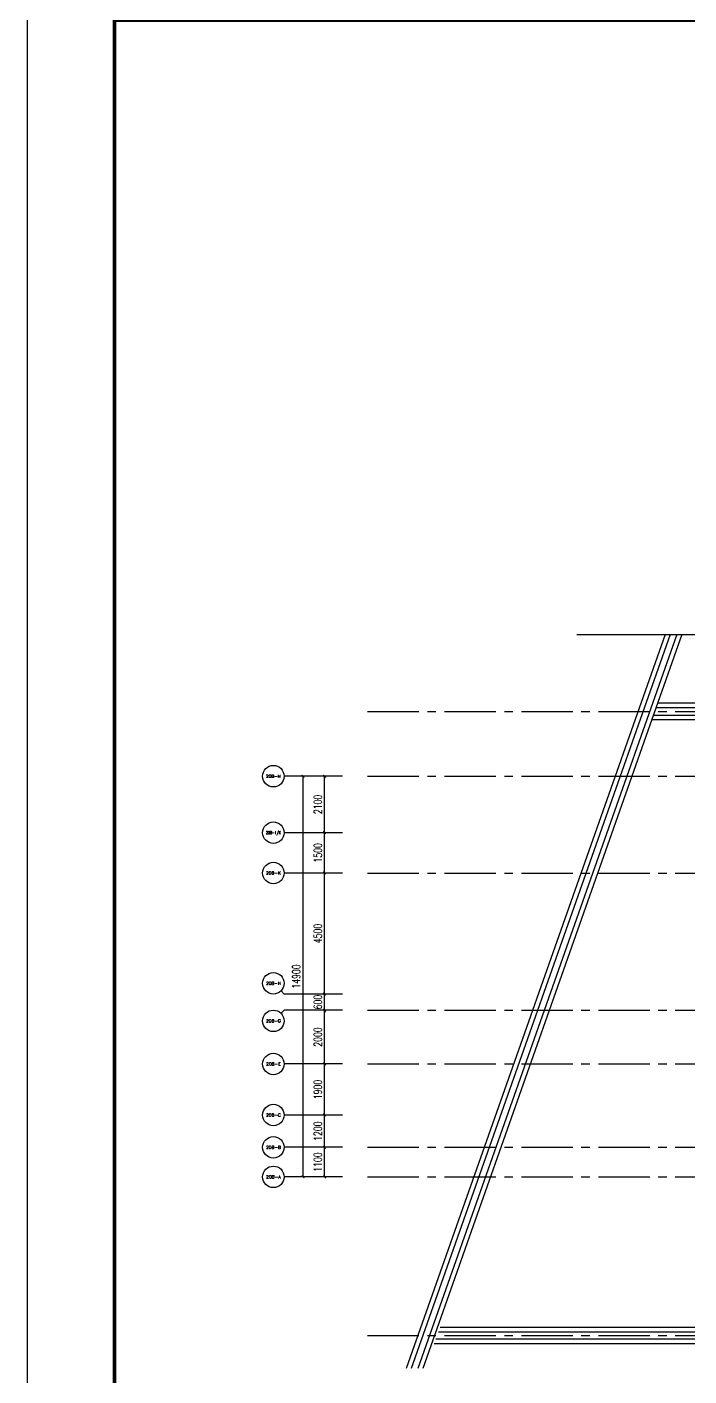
# Model space of a CAD drawing. Extents: x 296441 to 853063, y 459050 to 1117990.
# Drawn here: x 582499 to 607089, y 484560 to 534726 of the extents above; entities that cross this region are included whole.
import ezdxf
from ezdxf.enums import TextEntityAlignment as Align

# ---------------------------------------------------------------- set-up
doc = ezdxf.new("R2010")
doc.units = 0
doc.header["$LTSCALE"] = 1000
doc.linetypes.add('14-GRID$0$CENTER2', pattern=[28.575, 19.05, -3.175, 3.175, -3.175])
for name, color, linetype in [('14-GRID$0$G-GRID', 9, '14-GRID$0$CENTER2'), ('20-PLAN-RF-P$0$A-ANNO-SYMB-BUBL', 74, 'Continuous'), ('AXIS', 3, 'Continuous'), ('AXIS_TEXT', 7, 'Continuous'), ('D-PLAN-ROOF$0$A-ROOF', 2, 'Continuous'), ('DZ-3-PLAN-FL03$0$A-ROOF', 2, 'Continuous'), ('G-GRID-IDEN', 4, 'Continuous'), ('G-GRID-TEXT', 33, 'Continuous'), ('PUB_DIM', 3, 'Continuous'), ('ZT1_通用--图框---PM、LM、DY、JD', 150, 'Continuous')]:
    doc.layers.add(name, color=color, linetype=linetype)
doc.styles.add('_TCH_AXIS', font='COMPLEX', dxfattribs={"bigfont": 'GBCBIG'})
doc.styles.add('_TCH_DIM_T3', font='SIMPLEX', dxfattribs={"width": 0.705882, "bigfont": 'GBCBIG'})
doc.styles.add('GOA_04_COMPLEX_1.00', font='complex.shx')
doc.styles.add('ZT_图框1', font='ROMANS', dxfattribs={"width": 0.8, "bigfont": 'CHINESE'})
doc.dimstyles.new('_TCH_ARCH&&100', dxfattribs={"dimtxt": 297.5, "dimasz": 100, "dimexe": 250, "dimexo": 300, "dimgap": 100, "dimtad": 1, "dimdec": 0, "dimzin": 0, "dimdsep": 46, "dimtxsty": '_TCH_DIM_T3', "dimblk": 'ARCHTICK', "dimcen": 0.09, "dimclrt": 7, "dimazin": 2, "dimtfac": 1, "dimtdec": 0, "dimtix": 1, "dimtmove": 2, "dimatfit": 3, "dimfxl": 0, "dimtolj": 1, "dimtzin": 0, "dimarcsym": 0})

# ---------------------------------------------------------------- blocks, each defined once
blk = doc.blocks.new('_AXISO')
at = {"layer": 'G-GRID-IDEN'}
blk.add_circle((0, 0), 0.5, dxfattribs=at)
at = {"layer": 'G-GRID-TEXT', "style": 'GOA_04_COMPLEX_1.00', "width": 1.041667}
blk.add_attdef('A', text='', height=0.56, dxfattribs=at).set_placement((-0.25, -0.28), (0.25, -0.28), align=Align.FIT)
blk = doc.blocks.new('_ArchTick')
at = {"color": 0, "linetype": 'ByBlock', "const_width": 0.4}
blk.add_lwpolyline([(-0.5, -0.5), (0.5, 0.5)], dxfattribs=at)
blk = doc.blocks.new('*D397')
at = {"layer": 'Defpoints', "color": 0, "transparency": 16777216}
for p in [(592751, 506865), (594212, 506865), (594212, 491965)]:
    blk.add_point(p, dxfattribs=at)
at = {"layer": 'PUB_DIM', "color": 0, "lineweight": -2, "transparency": 16777216}
for p, q in [((593912, 506865), (592501, 506865)), ((592751, 491965), (592751, 506865)), ((593912, 491965), (592501, 491965))]:
    blk.add_line(p, q, dxfattribs=at)
at = {"layer": 'PUB_DIM', "color": 0, "lineweight": -2, "transparency": 16777216, "xscale": 100, "yscale": 100, "zscale": 100}
for p, rotation in [((592751, 506865), 90), ((592751, 491965), 270)]:
    blk.add_blockref('_ArchTick', p, dxfattribs=dict(at, rotation=rotation))
at = {"layer": 'PUB_DIM', "color": 7, "transparency": 16777216, "insert": (592502, 499415), "char_height": 297.5, "attachment_point": 5, "rotation": 90, "style": '_TCH_DIM_T3'}
blk.add_mtext('\\A1;14900', dxfattribs=at)
blk = doc.blocks.new('*D398')
at = {"layer": 'Defpoints', "color": 0, "transparency": 16777216}
for p in [(593551, 493065), (594351, 493065), (594351, 491965)]:
    blk.add_point(p, dxfattribs=at)
at = {"layer": 'PUB_DIM', "color": 0, "lineweight": -2, "transparency": 16777216}
for p, q in [((594051, 493065), (593301, 493065)), ((593551, 491965), (593551, 493065)), ((594051, 491965), (593301, 491965))]:
    blk.add_line(p, q, dxfattribs=at)
at = {"layer": 'PUB_DIM', "color": 0, "lineweight": -2, "transparency": 16777216, "xscale": 100, "yscale": 100, "zscale": 100}
for p, rotation in [((593551, 493065), 90), ((593551, 491965), 270)]:
    blk.add_blockref('_ArchTick', p, dxfattribs=dict(at, rotation=rotation))
at = {"layer": 'PUB_DIM', "color": 7, "transparency": 16777216, "insert": (593302, 492515), "char_height": 297.5, "attachment_point": 5, "rotation": 90, "style": '_TCH_DIM_T3'}
blk.add_mtext('\\A1;1100', dxfattribs=at)
blk = doc.blocks.new('*D399')
at = {"layer": 'Defpoints', "color": 0, "transparency": 16777216}
for p in [(593551, 494265), (594351, 494265), (594351, 493065)]:
    blk.add_point(p, dxfattribs=at)
at = {"layer": 'PUB_DIM', "color": 0, "lineweight": -2, "transparency": 16777216}
for p, q in [((594051, 494265), (593301, 494265)), ((593551, 493065), (593551, 494265)), ((594051, 493065), (593301, 493065))]:
    blk.add_line(p, q, dxfattribs=at)
at = {"layer": 'PUB_DIM', "color": 0, "lineweight": -2, "transparency": 16777216, "xscale": 100, "yscale": 100, "zscale": 100}
for p, rotation in [((593551, 494265), 90), ((593551, 493065), 270)]:
    blk.add_blockref('_ArchTick', p, dxfattribs=dict(at, rotation=rotation))
at = {"layer": 'PUB_DIM', "color": 7, "transparency": 16777216, "insert": (593302, 493665), "char_height": 297.5, "attachment_point": 5, "rotation": 90, "style": '_TCH_DIM_T3'}
blk.add_mtext('\\A1;1200', dxfattribs=at)
blk = doc.blocks.new('*D400')
at = {"layer": 'Defpoints', "color": 0, "transparency": 16777216}
for p in [(593551, 496165), (594351, 496165), (594351, 494265)]:
    blk.add_point(p, dxfattribs=at)
at = {"layer": 'PUB_DIM', "color": 0, "lineweight": -2, "transparency": 16777216}
for p, q in [((594051, 496165), (593301, 496165)), ((593551, 494265), (593551, 496165)), ((594051, 494265), (593301, 494265))]:
    blk.add_line(p, q, dxfattribs=at)
at = {"layer": 'PUB_DIM', "color": 0, "lineweight": -2, "transparency": 16777216, "xscale": 100, "yscale": 100, "zscale": 100}
for p, rotation in [((593551, 496165), 90), ((593551, 494265), 270)]:
    blk.add_blockref('_ArchTick', p, dxfattribs=dict(at, rotation=rotation))
at = {"layer": 'PUB_DIM', "color": 7, "transparency": 16777216, "insert": (593302, 495215), "char_height": 297.5, "attachment_point": 5, "rotation": 90, "style": '_TCH_DIM_T3'}
blk.add_mtext('\\A1;1900', dxfattribs=at)
blk = doc.blocks.new('*D401')
at = {"layer": 'Defpoints', "color": 0, "transparency": 16777216}
for p in [(593551, 498165), (594351, 498165), (594351, 496165)]:
    blk.add_point(p, dxfattribs=at)
at = {"layer": 'PUB_DIM', "color": 0, "lineweight": -2, "transparency": 16777216}
for p, q in [((594051, 498165), (593301, 498165)), ((593551, 496165), (593551, 498165)), ((594051, 496165), (593301, 496165))]:
    blk.add_line(p, q, dxfattribs=at)
at = {"layer": 'PUB_DIM', "color": 0, "lineweight": -2, "transparency": 16777216, "xscale": 100, "yscale": 100, "zscale": 100}
for p, rotation in [((593551, 498165), 90), ((593551, 496165), 270)]:
    blk.add_blockref('_ArchTick', p, dxfattribs=dict(at, rotation=rotation))
at = {"layer": 'PUB_DIM', "color": 7, "transparency": 16777216, "insert": (593302, 497165), "char_height": 297.5, "attachment_point": 5, "rotation": 90, "style": '_TCH_DIM_T3'}
blk.add_mtext('\\A1;2000', dxfattribs=at)
blk = doc.blocks.new('*D402')
at = {"layer": 'Defpoints', "color": 0, "transparency": 16777216}
for p in [(593551, 498765), (594351, 498765), (594351, 498165)]:
    blk.add_point(p, dxfattribs=at)
at = {"layer": 'PUB_DIM', "color": 0, "lineweight": -2, "transparency": 16777216}
for p, q in [((594051, 498765), (593301, 498765)), ((593551, 498765), (593551, 498865)), ((593551, 498165), (593551, 498765)), ((594051, 498165), (593301, 498165)), ((593551, 498165), (593551, 498065))]:
    blk.add_line(p, q, dxfattribs=at)
at = {"layer": 'PUB_DIM', "color": 0, "lineweight": -2, "transparency": 16777216, "xscale": 100, "yscale": 100, "zscale": 100}
for p, rotation in [((593551, 498765), 270), ((593551, 498165), 90)]:
    blk.add_blockref('_ArchTick', p, dxfattribs=dict(at, rotation=rotation))
at = {"layer": 'PUB_DIM', "color": 7, "transparency": 16777216, "insert": (593302, 498465), "char_height": 297.5, "attachment_point": 5, "rotation": 90, "style": '_TCH_DIM_T3'}
blk.add_mtext('\\A1;600', dxfattribs=at)
blk = doc.blocks.new('*D403')
at = {"layer": 'Defpoints', "color": 0, "transparency": 16777216}
for p in [(593551, 503265), (594351, 503265), (594351, 498765)]:
    blk.add_point(p, dxfattribs=at)
at = {"layer": 'PUB_DIM', "color": 0, "lineweight": -2, "transparency": 16777216}
for p, q in [((594051, 503265), (593301, 503265)), ((593551, 498765), (593551, 503265)), ((594051, 498765), (593301, 498765))]:
    blk.add_line(p, q, dxfattribs=at)
at = {"layer": 'PUB_DIM', "color": 0, "lineweight": -2, "transparency": 16777216, "xscale": 100, "yscale": 100, "zscale": 100}
for p, rotation in [((593551, 503265), 90), ((593551, 498765), 270)]:
    blk.add_blockref('_ArchTick', p, dxfattribs=dict(at, rotation=rotation))
at = {"layer": 'PUB_DIM', "color": 7, "transparency": 16777216, "insert": (593302, 501015), "char_height": 297.5, "attachment_point": 5, "rotation": 90, "style": '_TCH_DIM_T3'}
blk.add_mtext('\\A1;4500', dxfattribs=at)
blk = doc.blocks.new('*D404')
at = {"layer": 'Defpoints', "color": 0, "transparency": 16777216}
for p in [(593551, 504765), (594351, 504765), (594351, 503265)]:
    blk.add_point(p, dxfattribs=at)
at = {"layer": 'PUB_DIM', "color": 0, "lineweight": -2, "transparency": 16777216}
for p, q in [((594051, 504765), (593301, 504765)), ((593551, 503265), (593551, 504765)), ((594051, 503265), (593301, 503265))]:
    blk.add_line(p, q, dxfattribs=at)
at = {"layer": 'PUB_DIM', "color": 0, "lineweight": -2, "transparency": 16777216, "xscale": 100, "yscale": 100, "zscale": 100}
for p, rotation in [((593551, 504765), 90), ((593551, 503265), 270)]:
    blk.add_blockref('_ArchTick', p, dxfattribs=dict(at, rotation=rotation))
at = {"layer": 'PUB_DIM', "color": 7, "transparency": 16777216, "insert": (593302, 504015), "char_height": 297.5, "attachment_point": 5, "rotation": 90, "style": '_TCH_DIM_T3'}
blk.add_mtext('\\A1;1500', dxfattribs=at)
blk = doc.blocks.new('*D405')
at = {"layer": 'Defpoints', "color": 0, "transparency": 16777216}
for p in [(593551, 506865), (594351, 506865), (594351, 504765)]:
    blk.add_point(p, dxfattribs=at)
at = {"layer": 'PUB_DIM', "color": 0, "lineweight": -2, "transparency": 16777216}
for p, q in [((594051, 506865), (593301, 506865)), ((593551, 504765), (593551, 506865)), ((594051, 504765), (593301, 504765))]:
    blk.add_line(p, q, dxfattribs=at)
at = {"layer": 'PUB_DIM', "color": 0, "lineweight": -2, "transparency": 16777216, "xscale": 100, "yscale": 100, "zscale": 100}
for p, rotation in [((593551, 506865), 90), ((593551, 504765), 270)]:
    blk.add_blockref('_ArchTick', p, dxfattribs=dict(at, rotation=rotation))
at = {"layer": 'PUB_DIM', "color": 7, "transparency": 16777216, "insert": (593302, 505815), "char_height": 297.5, "attachment_point": 5, "rotation": 90, "style": '_TCH_DIM_T3'}
blk.add_mtext('\\A1;2100', dxfattribs=at)
blk = doc.blocks.new('TTTTT')
at = {"layer": 'D-PLAN-ROOF$0$A-ROOF', "color": 8}
for p, q in [((1558931, 596772), (1549312, 569482)), ((1559111, 596772), (1549492, 569482)), ((1559365, 596772), (1549747, 569482)), ((1559546, 596772), (1549927, 569482)), ((1567954, 594042), (1558583, 594042)), ((1567784, 594212), (1558643, 594212)), ((1567784, 593592), (1558425, 593592)), ((1567954, 593762), (1558485, 593762)), ((1550573, 571012), (1622435, 571012)), ((1622435, 570392), (1550354, 570392)), ((1622382, 570562), (1550414, 570562)), ((1550513, 570842), (1622435, 570842))]:
    blk.add_line(p, q, dxfattribs=at)
blk = doc.blocks.new('ZT_A1标准图框')
blk.add_lwpolyline([(0, -594), (841, -594), (841, 0), (0, 0)], close=True)
at = {"const_width": 1}
blk.add_lwpolyline([(25, -584), (831, -584), (831, -10), (25, -10)], close=True, dxfattribs=at)
at = {"color": 70, "ltscale": 0.3, "style": 'ZT_图框1', "flags": 8}
for tag, width, p in [('子项名称', 0.65, (803.53, -431.64)), ('图名', 0.8, (803.53, -450.79))]:
    blk.add_attdef(tag, text='', height=3.5, dxfattribs=dict(at, width=width)).set_placement(p, align=Align.MIDDLE)
at = {"color": 70, "style": 'ZT_图框1', "width": 0.7, "flags": 8}
for tag, p in [('比例', (823.26, -510.32)), ('版本', (823.22, -517.8)), ('图号', (809.52, -525.31))]:
    blk.add_attdef(tag, text='', height=2.8, dxfattribs=at).set_placement(p, align=Align.MIDDLE)

msp = doc.modelspace()

# ---------------------------------------------------------------- linework, layer by layer
at = {"layer": '14-GRID$0$G-GRID', "color": 8, "ltscale": 0.1}
for p, q in [((595151, 509265), (615898.5, 509265)), ((595151, 506865), (674432.5, 506865)), ((595151, 503265), (620098.5, 503265)), ((595151, 498165), (620098.5, 498165)), ((595151, 496165), (620098.5, 496165)), ((595151, 493065), (674432.5, 493065)), ((595151, 491965), (674432.5, 491965)), ((595151, 486065), (674432.5, 486065))]:
    msp.add_line(p, q, dxfattribs=at)
at = {"layer": '20-PLAN-RF-P$0$A-ANNO-SYMB-BUBL'}
msp.add_line((602921, 512134.8), (610718.9, 512134.8), dxfattribs=at)
at = {"layer": 'AXIS'}
for p, q in [((594212, 506865), (592051, 506865)), ((594212, 504765), (592051, 504765)), ((594212, 503265), (592051, 503265)), ((591933.9, 498882.2), (592051, 498765)), ((594212, 498765), (592051, 498765)), ((591933.9, 498048.2), (592051, 498165.4)), ((594212, 498165.4), (592051, 498165.4)), ((594212, 496165), (592051, 496165)), ((594212, 494265), (592051, 494265)), ((594212, 493065), (592051, 493065)), ((594212, 491965), (592051, 491965))]:
    msp.add_line(p, q, dxfattribs=at)

# ---------------------------------------------------------------- block references
ref = msp.add_blockref('_AXISO', (591651, 506865), dxfattribs=dict(at, xscale=800, yscale=800, zscale=800))
ref.add_attrib('A', '20B-M', dxfattribs={"layer": 'AXIS_TEXT', "height": 105.94, "style": '_TCH_AXIS'}).set_placement((591376.1, 506812.1), (591926, 506812.1), align=Align.FIT)
ref = msp.add_blockref('_AXISO', (591651, 504765), dxfattribs=dict(at, xscale=800, yscale=800, zscale=800))
ref.add_attrib('A', '20B-1/K', dxfattribs={"layer": 'AXIS_TEXT', "height": 121.48, "style": '_TCH_AXIS', "width": 0.65625}).set_placement((591377.7, 504704.3), (591924.3, 504704.3), align=Align.FIT)
ref = msp.add_blockref('_AXISO', (591651, 503265), dxfattribs=dict(at, xscale=800, yscale=800, zscale=800))
ref.add_attrib('A', '20B-K', dxfattribs={"layer": 'AXIS_TEXT', "height": 107.85, "style": '_TCH_AXIS'}).set_placement((591376.3, 503211.1), (591925.8, 503211.1), align=Align.FIT)
ref = msp.add_blockref('_AXISO', (591651, 499165), dxfattribs=dict(at, xscale=800, yscale=800, zscale=800))
ref.add_attrib('A', '20B-H', dxfattribs={"layer": 'AXIS_TEXT', "height": 106.89, "style": '_TCH_AXIS'}).set_placement((591376.2, 499111.6), (591925.9, 499111.6), align=Align.FIT)
ref = msp.add_blockref('_AXISO', (591651, 497765.4), dxfattribs=dict(at, xscale=800, yscale=800, zscale=800))
ref.add_attrib('A', '20B-G', dxfattribs={"layer": 'AXIS_TEXT', "height": 108.83, "style": '_TCH_AXIS'}).set_placement((591376.3, 497710.9), (591925.7, 497710.9), align=Align.FIT)
ref = msp.add_blockref('_AXISO', (591651, 496165), dxfattribs=dict(at, xscale=800, yscale=800, zscale=800))
ref.add_attrib('A', '20B-E', dxfattribs={"layer": 'AXIS_TEXT', "height": 110.84, "style": '_TCH_AXIS'}).set_placement((591376.6, 496109.6), (591925.5, 496109.6), align=Align.FIT)
ref = msp.add_blockref('_AXISO', (591651, 494265), dxfattribs=dict(at, xscale=800, yscale=800, zscale=800))
ref.add_attrib('A', '20B-C', dxfattribs={"layer": 'AXIS_TEXT', "height": 111.87, "style": '_TCH_AXIS'}).set_placement((591376.7, 494209.1), (591925.4, 494209.1), align=Align.FIT)
ref = msp.add_blockref('_AXISO', (591651, 493065), dxfattribs=dict(at, xscale=800, yscale=800, zscale=800))
ref.add_attrib('A', '20B-B', dxfattribs={"layer": 'AXIS_TEXT', "height": 109.83, "style": '_TCH_AXIS'}).set_placement((591376.4, 493010.1), (591925.6, 493010.1), align=Align.FIT)
ref = msp.add_blockref('_AXISO', (591651, 491965), dxfattribs=dict(at, xscale=800, yscale=800, zscale=800))
ref.add_attrib('A', '20B-A', dxfattribs={"layer": 'AXIS_TEXT', "height": 108.83, "style": '_TCH_AXIS'}).set_placement((591376.3, 491910.6), (591925.7, 491910.6), align=Align.FIT)
at = {"layer": 'DZ-3-PLAN-FL03$0$A-ROOF', "color": 251}
msp.add_blockref('TTTTT', (-952725.6, -84637), dxfattribs=at)
at = {"layer": 'ZT1_通用--图框---PM、LM、DY、JD', "ltscale": 10, "xscale": 130, "yscale": 130, "zscale": 130}
msp.add_blockref('ZT_A1标准图框', (582499.1, 536270), dxfattribs=at)

# ---------------------------------------------------------------- dimensions: what is measured, and where the dimension line sits
at = {"layer": 'PUB_DIM'}
for p1, p2, distance, picture, middle in [((594212, 491965), (594212, 506865), 1461, '*D397', (592502.3, 499415)), ((594351, 504765), (594351, 506865), 800, '*D405', (593302.3, 505815)), ((594351, 503265), (594351, 504765), 800, '*D404', (593302.3, 504015)), ((594351, 498765), (594351, 503265), 800, '*D403', (593302.3, 501015)), ((594351, 498165.4), (594351, 498765), 800, '*D402', (593302.3, 498465.2)), ((594351, 496165), (594351, 498165.4), 800, '*D401', (593302.3, 497165.2)), ((594351, 494265), (594351, 496165), 800, '*D400', (593302.3, 495215)), ((594351, 493065), (594351, 494265), 800, '*D399', (593302.3, 493665)), ((594351, 491965), (594351, 493065), 800, '*D398', (593302.3, 492515))]:
    dim = msp.add_aligned_dim(p1=p1, p2=p2, distance=distance, dimstyle='_TCH_ARCH&&100', dxfattribs=at)
    dim.commit()
    dim.dimension.update_dxf_attribs({"geometry": picture, "text_midpoint": middle})

doc.saveas('drawing.dxf')
